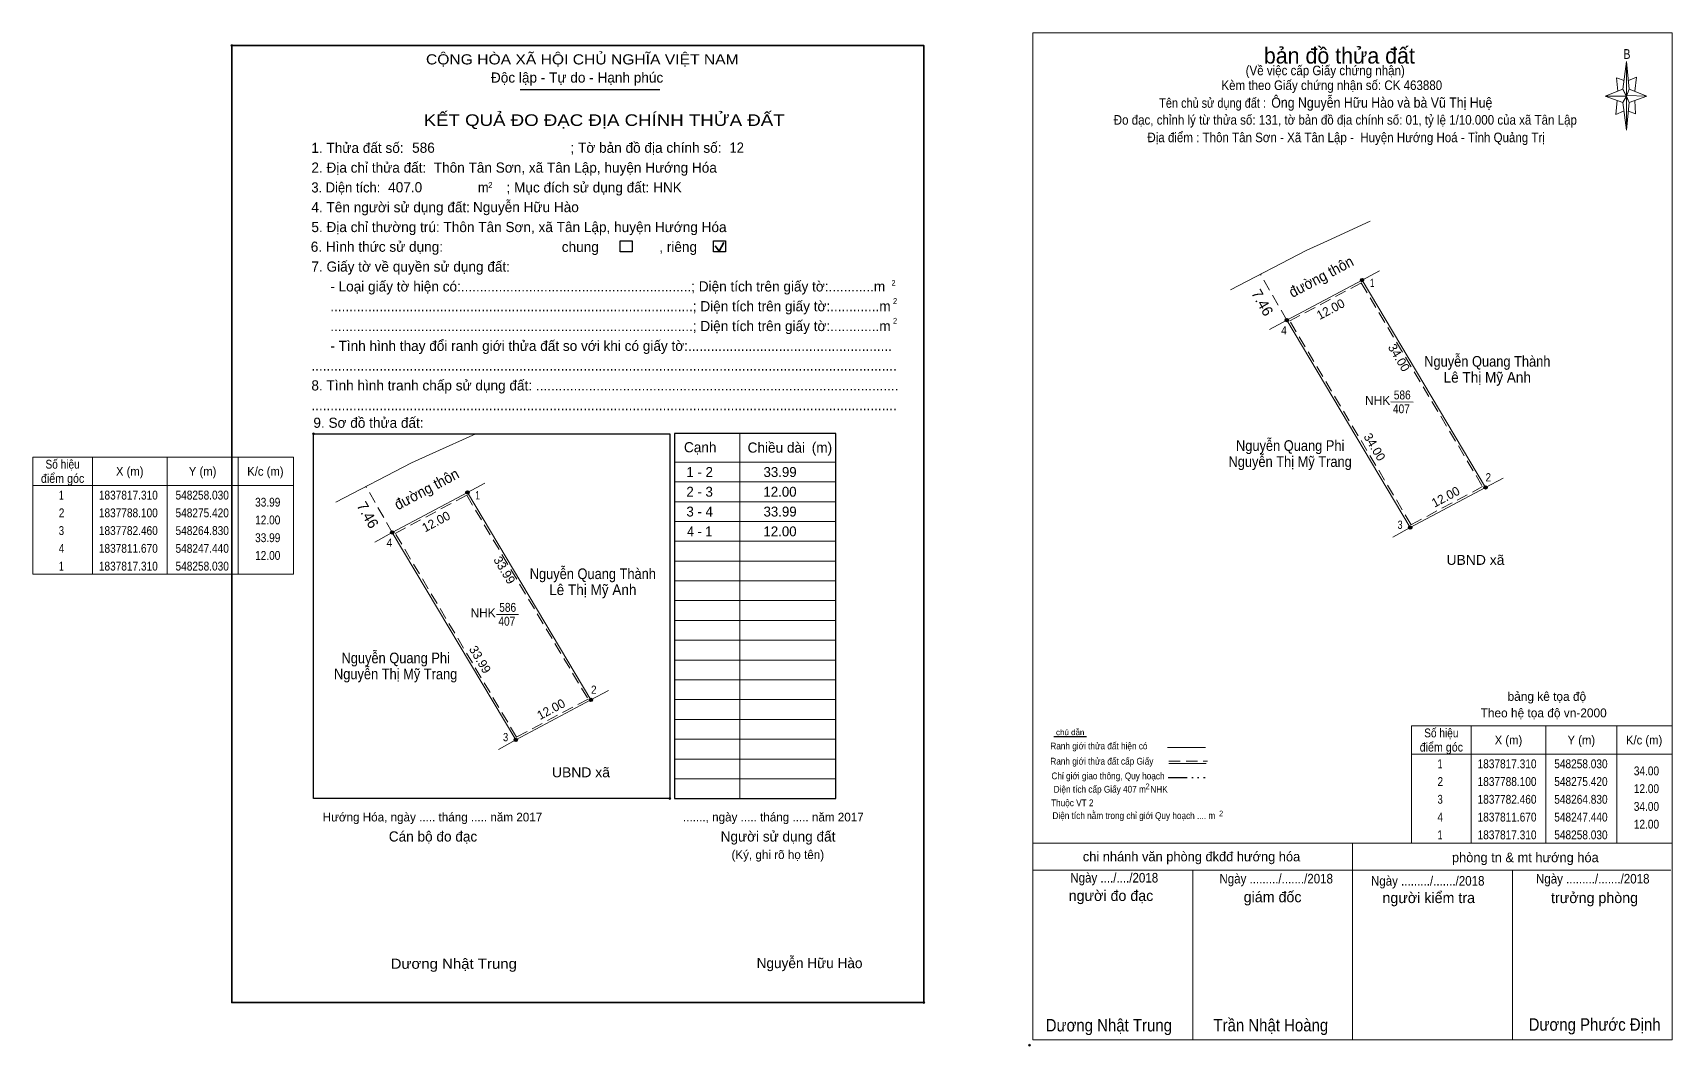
# Model space of a CAD drawing. Header units: metres. Extents: x 548197 to 548848, y 1837727 to 1837882.
# Drawn here: x 548196.8 to 548427.6, y 1837739.3 to 1837882 of the extents above; entities that cross this region are included whole.
import ezdxf
from ezdxf.enums import TextEntityAlignment as Align

# ---------------------------------------------------------------- set-up
doc = ezdxf.new("R2010")
doc.units = ezdxf.units.M
doc.header["$LTSCALE"] = 0.54
doc.header["$PDMODE"] = 32
doc.header["$PDSIZE"] = 0.27
doc.linetypes.add('DASH_DOUBLE_DOT', pattern=[9.2, 5, -1.2, 0.3, -1.2, 0.3, -1.2])
doc.linetypes.add('MEDIUM_DASHED', pattern=[4.5, 3, -1.5])
for name, color, linetype, lineweight in [('1', 7, 'Continuous', 13), ('10', 7, 'Continuous', 13), ('11', 7, 'Continuous', 25), ('2', 7, 'Continuous', 35), ('27', 7, 'Continuous', 13), ('4', 7, 'Continuous', 13), ('50', 7, 'Continuous', 25), ('63', 7, 'Continuous', 13), ('8', 7, 'Continuous', 13)]:
    doc.layers.add(name, color=color, linetype=linetype, lineweight=lineweight)
for name, color, linetype in [('36', 7, 'Continuous'), ('48', 7, 'Continuous'), ('52', 7, 'Continuous'), ('6', 7, 'Continuous'), ('9', 7, 'Continuous')]:
    doc.layers.add(name, color=color, linetype=linetype)

msp = doc.modelspace()

# ---------------------------------------------------------------- hatches: boundary and pattern name
at = {"layer": '11'}
for points in [[(548258.2623, 1837817.31, 1), (548257.7977, 1837817.31, 1)], [(548247.6723, 1837811.67, 1), (548247.2077, 1837811.67, 1)], [(548275.6523, 1837788.1, 1), (548275.1877, 1837788.1, 1)], [(548265.0623, 1837782.46, 1), (548264.5977, 1837782.46, 1)], [(548265.0623, 1837782.46, 1), (548264.5977, 1837782.46, 1)]]:
    msp.add_hatch(color=256, dxfattribs=at).paths.add_polyline_path(points)
at = {"layer": '8'}
for points in [[(548384.1923, 1837847.22, 1), (548383.7277, 1837847.22, 1)], [(548373.6023, 1837841.58, 1), (548373.1377, 1837841.58, 1)], [(548401.5823, 1837818.01, 1), (548401.1177, 1837818.01, 1)], [(548390.9923, 1837812.37, 1), (548390.5277, 1837812.37, 1)], [(548390.9923, 1837812.37, 1), (548390.5277, 1837812.37, 1)]]:
    msp.add_hatch(color=256, dxfattribs=at).paths.add_polyline_path(points)

# ---------------------------------------------------------------- linework, layer by layer
at = {"layer": '1', "lineweight": 25}
for p, q in [((548265.43, 1837874.05), (548285.13, 1837874.05)), ((548309.87, 1837825.6), (548287.17, 1837825.6)), ((548287.17, 1837825.6), (548287.17, 1837822.84)), ((548309.87, 1837774.19), (548309.87, 1837825.6)), ((548236.34, 1837780.19), (548236.34, 1837822.84)), ((548287.17, 1837822.84), (548287.17, 1837780.19)), ((548287.17, 1837780.19), (548287.17, 1837774.19))]:
    msp.add_line(p, q, dxfattribs=at)
at = {"layer": '1', "lineweight": 35}
for p, q in [((548293.47, 1837851.3), (548294.14, 1837852.51)), ((548292.91, 1837852.02), (548293.47, 1837851.3))]:
    msp.add_line(p, q, dxfattribs=at)
at = {"layer": '1'}
for p, q in [((548296.39, 1837825.6), (548296.39, 1837774.19)), ((548287.17, 1837821.58), (548295.65, 1837821.58)), ((548295.65, 1837821.58), (548302.77, 1837821.58)), ((548302.77, 1837821.58), (548309.87, 1837821.58)), ((548287.17, 1837818.8), (548295.65, 1837818.8)), ((548295.65, 1837818.8), (548302.77, 1837818.8)), ((548302.77, 1837818.8), (548309.87, 1837818.8)), ((548287.17, 1837816.01), (548295.65, 1837816.01)), ((548295.65, 1837816.01), (548302.77, 1837816.01)), ((548302.77, 1837816.01), (548309.87, 1837816.01)), ((548287.17, 1837813.22), (548295.65, 1837813.22)), ((548295.65, 1837813.22), (548302.77, 1837813.22)), ((548302.77, 1837813.22), (548309.87, 1837813.22)), ((548287.17, 1837810.43), (548295.65, 1837810.43)), ((548295.65, 1837810.43), (548302.77, 1837810.43)), ((548302.77, 1837810.43), (548309.87, 1837810.43)), ((548287.17, 1837807.64), (548295.65, 1837807.64)), ((548295.65, 1837807.64), (548302.77, 1837807.64)), ((548302.77, 1837807.64), (548309.87, 1837807.64)), ((548287.17, 1837804.86), (548295.65, 1837804.86)), ((548295.65, 1837804.86), (548302.77, 1837804.86)), ((548302.77, 1837804.86), (548309.87, 1837804.86)), ((548287.17, 1837802.07), (548295.65, 1837802.07)), ((548295.65, 1837802.07), (548302.77, 1837802.07)), ((548302.77, 1837802.07), (548309.87, 1837802.07)), ((548287.17, 1837799.28), (548295.65, 1837799.28)), ((548295.65, 1837799.28), (548302.77, 1837799.28)), ((548302.77, 1837799.28), (548309.87, 1837799.28)), ((548287.17, 1837796.49), (548295.65, 1837796.49)), ((548295.65, 1837796.49), (548302.77, 1837796.49)), ((548302.77, 1837796.49), (548309.87, 1837796.49)), ((548287.17, 1837793.7), (548295.65, 1837793.7)), ((548295.65, 1837793.7), (548302.77, 1837793.7)), ((548302.77, 1837793.7), (548309.87, 1837793.7)), ((548287.17, 1837790.92), (548295.65, 1837790.92)), ((548295.65, 1837790.92), (548302.77, 1837790.92)), ((548302.77, 1837790.92), (548309.87, 1837790.92)), ((548287.17, 1837788.13), (548295.65, 1837788.13)), ((548295.65, 1837788.13), (548302.77, 1837788.13)), ((548302.77, 1837788.13), (548309.87, 1837788.13)), ((548287.17, 1837785.34), (548295.65, 1837785.34)), ((548295.65, 1837785.34), (548302.77, 1837785.34)), ((548302.77, 1837785.34), (548309.87, 1837785.34)), ((548287.17, 1837782.55), (548295.65, 1837782.55)), ((548295.65, 1837782.55), (548302.77, 1837782.55)), ((548302.77, 1837782.55), (548309.87, 1837782.55)), ((548287.17, 1837779.76), (548302.77, 1837779.76)), ((548302.77, 1837779.76), (548309.87, 1837779.76)), ((548287.17, 1837776.98), (548302.77, 1837776.98)), ((548302.77, 1837776.98), (548309.87, 1837776.98))]:
    msp.add_line(p, q, dxfattribs=at)
at = {"layer": '1', "lineweight": 25}
for points in [[(548236.34, 1837822.84), (548236.34, 1837825.58), (548286.52, 1837825.58), (548286.52, 1837822.84), (548286.52, 1837780.19)], [(548286.52, 1837780.19), (548286.52, 1837774.19), (548236.34, 1837774.19), (548236.34, 1837780.19)], [(548287.17, 1837774.19), (548309.87, 1837774.19), (548309.87, 1837774.69)]]:
    msp.add_lwpolyline(points, dxfattribs=at)
at = {"layer": '1'}
msp.add_lwpolyline([(548258.03, 1837817.31), (548275.42, 1837788.1), (548264.83, 1837782.46), (548247.44, 1837811.67)], close=True, dxfattribs=at)
for p in [(548224.86, 1837880.23), (548236.34, 1837825.58), (548286.52, 1837774.19), (548322.29, 1837745.47)]:
    msp.add_point(p, dxfattribs=at)
at = {"layer": '10'}
msp.add_line((548250.16, 1837821.48), (548239.51, 1837815.95), dxfattribs=at)
at = {"layer": '10', "linetype": 'MEDIUM_DASHED'}
msp.add_line((548247.44, 1837811.67), (548243.74, 1837818.15), dxfattribs=at)
at = {"layer": '10'}
msp.add_lwpolyline([(548259.2, 1837825.58), (548253.16, 1837822.84), (548250.16, 1837821.48)], dxfattribs=at)
msp.add_lwpolyline([(548264.83, 1837782.46), (548247.44, 1837811.67), (548258.03, 1837817.31), (548275.42, 1837788.1)], close=True, dxfattribs=at)
at = {"layer": '10', "linetype": 'MEDIUM_DASHED'}
msp.add_lwpolyline([(548264.94, 1837782.86), (548247.86, 1837811.55), (548257.92, 1837816.91), (548275, 1837788.22)], close=True, dxfattribs=at)
at = {"layer": '11'}
for centre in [(548258.03, 1837817.31), (548247.44, 1837811.67), (548275.42, 1837788.1), (548264.83, 1837782.46), (548264.83, 1837782.46)]:
    msp.add_circle(centre, 0.2323, dxfattribs=at)
at = {"layer": '2'}
msp.add_lwpolyline([(548224.86, 1837880.23), (548322.29, 1837880.23), (548322.29, 1837745.47), (548224.86, 1837745.47)], close=True, dxfattribs=at)
at = {"layer": '27'}
for p, q in [((548258.03, 1837817.31), (548260.49, 1837818.62)), ((548247.44, 1837811.67), (548245, 1837810.33)), ((548275.42, 1837788.1), (548277.88, 1837789.41)), ((548264.83, 1837782.46), (548262.39, 1837781.12))]:
    msp.add_line(p, q, dxfattribs=at)
at = {"layer": '4'}
for p, q in [((548420.68, 1837874.11), (548421.18, 1837878.01)), ((548420.68, 1837872.21), (548418.18, 1837873.11)), ((548421.58, 1837874.11), (548424.08, 1837873.11)), ((548421.58, 1837872.21), (548421.18, 1837868.31)), ((548422.48, 1837870.61), (548421.48, 1837871.01)), ((548422.38, 1837872.51), (548422.48, 1837870.61)), ((548356.56, 1837781.4), (548361.94, 1837781.4)), ((548356.76, 1837779.16), (548362.03, 1837779.16)), ((548337.63, 1837767.94), (548427.63, 1837767.94)), ((548337.63, 1837767.94), (548427.63, 1837767.94)), ((548337.63, 1837767.94), (548427.63, 1837767.94)), ((548382.63, 1837740.24), (548382.63, 1837767.94)), ((548337.63, 1837764.14), (548427.43, 1837764.14)), ((548360.13, 1837740.24), (548360.13, 1837764.14)), ((548405.13, 1837740.24), (548405.13, 1837764.14)), ((548427.63, 1837740.24), (548337.63, 1837740.24))]:
    msp.add_line(p, q, dxfattribs=at)
at = {"layer": '4', "lineweight": 25}
msp.add_line((548345.18, 1837782.89), (548340.56, 1837782.89), dxfattribs=at)
at = {"layer": '4', "linetype": 'MEDIUM_DASHED'}
msp.add_line((548356.76, 1837779.48), (548362.2, 1837779.48), dxfattribs=at)
at = {"layer": '4', "linetype": 'DASH_DOUBLE_DOT', "lineweight": 25}
msp.add_line((548356.66, 1837777.19), (548361.9, 1837777.19), dxfattribs=at)
at = {"layer": '4'}
for points in [[(548337.63, 1837882.04), (548427.63, 1837882.04), (548427.63, 1837740.24), (548337.63, 1837740.24)], [(548421.18, 1837878.01), (548421.58, 1837874.11), (548421.18, 1837873.11)], [(548421.18, 1837873.11), (548418.18, 1837873.11), (548420.68, 1837874.11), (548421.58, 1837872.21), (548424.08, 1837873.11), (548421.18, 1837873.21)], [(548421.18, 1837873.11), (548421.18, 1837868.31), (548420.68, 1837872.21)]]:
    msp.add_lwpolyline(points, close=True, dxfattribs=at)
for points in [[(548420.88, 1837875.31), (548419.78, 1837875.71), (548419.98, 1837873.81)], [(548421.48, 1837875.31), (548422.58, 1837875.81), (548422.38, 1837873.81)], [(548421.18, 1837873.11), (548420.68, 1837874.11), (548418.18, 1837873.11)], [(548421.18, 1837873.11), (548421.58, 1837872.21), (548424.08, 1837873.11)], [(548419.88, 1837872.51), (548419.68, 1837870.51), (548420.78, 1837871.01)]]:
    msp.add_lwpolyline(points, dxfattribs=at)
msp.add_point((548337.16, 1837739.46), dxfattribs=at)
at = {"layer": '50'}
for points in [[(548279.53, 1837852.74), (548281.2, 1837852.74), (548281.2, 1837851.18), (548279.53, 1837851.18)], [(548292.69, 1837852.74), (548294.37, 1837852.74), (548294.37, 1837851.18), (548292.69, 1837851.18)]]:
    msp.add_lwpolyline(points, close=True, dxfattribs=at)
at = {"layer": '63'}
for p, q in [((548205.24, 1837822.28), (548205.24, 1837805.78)), ((548215.74, 1837822.28), (548215.74, 1837805.78)), ((548225.74, 1837822.28), (548225.74, 1837805.78)), ((548196.84, 1837818.28), (548233.54, 1837818.28)), ((548262.11, 1837800.14), (548265.23, 1837800.1)), ((548399.33, 1837784.44), (548399.33, 1837767.94)), ((548409.83, 1837784.44), (548409.83, 1837767.94)), ((548419.83, 1837784.44), (548419.83, 1837767.94)), ((548390.93, 1837780.44), (548427.63, 1837780.44))]:
    msp.add_line(p, q, dxfattribs=at)
for points in [[(548196.84, 1837822.28), (548233.54, 1837822.28), (548233.54, 1837805.78), (548196.84, 1837805.78)], [(548390.93, 1837784.44), (548427.63, 1837784.44), (548427.63, 1837767.94), (548390.93, 1837767.94)]]:
    msp.add_lwpolyline(points, close=True, dxfattribs=at)
at = {"layer": '8'}
for p, q in [((548376.09, 1837851.39), (548365.44, 1837845.86)), ((548383.96, 1837847.22), (548386.42, 1837848.53)), ((548373.37, 1837841.58), (548370.93, 1837840.24)), ((548388.04, 1837830.05), (548391.16, 1837830.01)), ((548401.35, 1837818.01), (548403.81, 1837819.32)), ((548390.76, 1837812.37), (548388.32, 1837811.03))]:
    msp.add_line(p, q, dxfattribs=at)
at = {"layer": '8', "linetype": 'MEDIUM_DASHED'}
msp.add_line((548373.37, 1837841.58), (548369.67, 1837848.06), dxfattribs=at)
at = {"layer": '8'}
msp.add_lwpolyline([(548385.13, 1837855.49), (548379.09, 1837852.75), (548376.09, 1837851.39)], dxfattribs=at)
for points in [[(548390.76, 1837812.37), (548373.37, 1837841.58), (548383.96, 1837847.22), (548401.35, 1837818.01)], [(548383.96, 1837847.22), (548401.35, 1837818.01), (548390.76, 1837812.37), (548373.37, 1837841.58)]]:
    msp.add_lwpolyline(points, close=True, dxfattribs=at)
at = {"layer": '8', "linetype": 'MEDIUM_DASHED'}
msp.add_lwpolyline([(548390.87, 1837812.77), (548373.79, 1837841.46), (548383.85, 1837846.82), (548400.93, 1837818.13)], close=True, dxfattribs=at)
at = {"layer": '8', "lineweight": 25}
for centre in [(548383.96, 1837847.22), (548373.37, 1837841.58), (548401.35, 1837818.01), (548390.76, 1837812.37), (548390.76, 1837812.37)]:
    msp.add_circle(centre, 0.2323, dxfattribs=at)

# ---------------------------------------------------------------- texts
at = {"layer": '1'}
for s, height, width, p in [('CỘNG HÒA XÃ HỘI CHỦ NGHĨA VIỆT NAM', 1.431, 1.15, (548252.19, 1837877.58)), ('3. Diện tích:', 1.431, 0.95, (548236.06, 1837859.55)), ('m', 1.431, 0.95, (548259.5, 1837859.55)), ('2', 0.8177, 0.95, (548260.97, 1837860.2)), ('2', 0.8177, 0.95, (548317.72, 1837846.41)), ('2', 0.8177, 0.95, (548317.94, 1837843.86)), ('2', 0.8177, 0.95, (548317.94, 1837841.07)), ('Dương Nhật Trung', 1.431, 1.1, (548247.22, 1837750.23))]:
    msp.add_text(s, height=height, dxfattribs=dict(at, width=width)).set_placement(p)
for s, height, p in [('Độc lập - Tự do - Hạnh phúc', 1.431, (548261.34, 1837875.02)), ('1. Thửa đất số:', 1.431, (548236.06, 1837865.12)), ('; Tờ bản đồ địa chính số:', 1.431, (548272.54, 1837865.14)), ('2. Địa chỉ thửa đất:', 1.431, (548236.06, 1837862.34)), ('; Mục đích sử dụng đất: HNK', 1.431, (548263.53, 1837859.55)), ('4. Tên người sử dụng đất:', 1.431, (548236.06, 1837856.76)), ('5. Địa chỉ thường trú: Thôn Tân Sơn, xã Tân Lập, huyện Hướng Hóa', 1.431, (548236.06, 1837853.97)), ('chung                , riêng', 1.431, (548271.31, 1837851.18)), ('7. Giấy tờ về quyền sử dụng đất:', 1.431, (548236.06, 1837848.4)), ('     - Loại giấy tờ hiện có:.............................................................; Diện tích trên giấy tờ:............m', 1.431, (548236.06, 1837845.61)), ('     ................................................................................................; Diện tích trên giấy tờ:.............m', 1.431, (548236.06, 1837842.82)), ('     ................................................................................................; Diện tích trên giấy tờ:.............m', 1.431, (548236.06, 1837840.03)), ('     - Tình hình thay đổi ranh giới thửa đất so với khi có giấy tờ:......................................................', 1.431, (548236.06, 1837837.24)), ('...........................................................................................................................................................', 1.431, (548236.06, 1837834.46)), ('8. Tình hình tranh chấp sử dụng đất: ................................................................................................', 1.431, (548236.06, 1837831.67)), ('...........................................................................................................................................................', 1.431, (548236.06, 1837828.88)), ('9. Sơ đồ thửa đất:', 1.431, (548236.34, 1837826.41)), ('Cạnh', 1.431, (548288.51, 1837822.96)), ('Chiều dài', 1.431, (548297.47, 1837822.91)), ('(m)', 1.431, (548306.5, 1837822.93)), ('Hướng Hóa, ngày ..... tháng ..... năm 2017', 1.227, (548237.65, 1837770.98)), ('......., ngày ..... tháng ..... năm 2017', 1.227, (548288.37, 1837770.98)), ('Cán bộ đo đạc', 1.431, (548246.96, 1837768.15)), ('Người sử dụng đất', 1.431, (548293.67, 1837768.15)), ('(Ký, ghi rõ họ tên)', 1.227, (548295.2, 1837765.69))]:
    msp.add_text(s, height=height, dxfattribs=at).set_placement(p)
for s, height, width, p in [('KẾT QUẢ ĐO ĐẠC ĐỊA CHÍNH THỬA ĐẤT', 1.636, 1.2, (548277.27, 1837868.92)), ('586', 1.25, 0.85, (548263.695, 1837800.5)), ('407', 1.25, 0.85, (548263.575, 1837798.55))]:
    msp.add_text(s, height=height, dxfattribs=dict(at, width=width)).set_placement(p, align=Align.CENTER)
msp.add_text('NHK', height=1.25, dxfattribs=at).set_placement((548260.235, 1837799.73), align=Align.CENTER)
at = {"layer": '10', "width": 0.95}
msp.add_text('đường thôn', height=1.5, rotation=28.039, dxfattribs=at).set_placement((548248.24, 1837814.78))
at = {"layer": '10'}
msp.add_text('7.46', height=1.5, rotation=299.719, dxfattribs=at).set_placement((548242.38, 1837815.46))
at = {"layer": '36'}
for s, height, width, p in [('Nguyễn Quang Thành', 1.5, 0.9, (548275.68, 1837805.11)), ('Lê Thị Mỹ Anh', 1.5, 0.95, (548275.675, 1837802.86)), ('Nguyễn Quang Phi', 1.5, 0.9, (548247.93, 1837793.25)), ('Nguyễn Thị Mỹ Trang', 1.5, 0.9, (548247.92, 1837791)), ('UBND xã', 1.394, 1.05, (548274.01, 1837777.2))]:
    msp.add_text(s, height=height, dxfattribs=dict(at, width=width)).set_placement(p, align=Align.CENTER)
at = {"layer": '4'}
for s, height, p in [('bản đồ thửa đất', 2.25, (548380.775, 1837877.7)), ('bảng kê tọa độ', 1.25, (548409.985, 1837787.96)), ('Theo hệ tọa độ vn-2000', 1.25, (548409.535, 1837785.64)), ('chi nhánh văn phòng đkđđ hướng hóa', 1.35, (548359.96, 1837765.36)), ('phòng tn & mt hướng hóa', 1.35, (548406.955, 1837765.24)), ('người đo đạc', 1.5, (548348.625, 1837759.78)), ('giám đốc', 1.5, (548371.375, 1837759.6)), ('người kiểm tra', 1.5, (548393.355, 1837759.48)), ('trưởng phòng', 1.5, (548416.695, 1837759.48))]:
    msp.add_text(s, height=height, dxfattribs=at).set_placement(p, align=Align.CENTER)
for s, height, width, p in [('B', 1.378, 0.8, (548421.26, 1837878.36)), ('Kèm theo Giấy chứng nhận số: CK 463880', 1.35, 0.9, (548379.705, 1837873.98)), ('(Về việc cấp Giấy chứng nhận)', 1.35, 0.9, (548378.785, 1837876.06)), ('Tên chủ sử dụng đất :', 1.35, 0.85, (548362.925, 1837871.48)), ('Đo đạc, chỉnh lý từ thửa số: 131, tờ bản đồ địa chính số: 01, tỷ lệ 1/10.000 của xã Tân Lập', 1.35, 0.9, (548381.61, 1837869.1)), ('Địa điểm : Thôn Tân Sơn - Xã Tân Lập -  Huyện Hướng Hoá - Tỉnh Quảng Trị ', 1.35, 0.9, (548381.955, 1837866.63)), ('chú dẫn', 0.7999, 1.05, (548342.88, 1837783.13)), ('Ranh giới thửa đất hiện có ', 0.96, 0.9, (548347.085, 1837781.13)), ('Ranh giới thửa đất cấp Giấy', 0.96, 0.9, (548347.34, 1837778.98)), ('Chỉ giới giao thông, Quy hoạch', 0.96, 0.9, (548348.2, 1837776.91)), ('2', 0.8, 0.8, (548353.78, 1837775.52)), ('Thuộc VT 2', 0.96, 0.9, (548343.175, 1837773.12)), ('Diện tích cấp Giấy 407 m  NHK', 0.96, 0.9, (548348.585, 1837775.03)), ('Diện tích nằm trong chỉ giới Quy hoạch .... m', 0.96, 0.9, (548351.845, 1837771.32)), ('2', 0.8, 0.8, (548364.13, 1837771.7)), ('Ngày ..../..../2018', 1.35, 0.9, (548349.08, 1837762.38)), ('Ngày ........./......./2018', 1.35, 0.9, (548371.88, 1837762.25)), ('Ngày ........./......./2018', 1.35, 0.9, (548393.21, 1837761.94)), ('Ngày ........./......./2018', 1.35, 0.9, (548416.44, 1837762.24)), ('Dương Nhật Trung', 1.75, 0.9, (548348.325, 1837741.41)), ('Trần Nhật Hoàng', 1.75, 0.9, (548371.12, 1837741.42)), ('Dương Phước Định', 1.75, 0.9, (548416.705, 1837741.51))]:
    msp.add_text(s, height=height, dxfattribs=dict(at, width=width)).set_placement(p, align=Align.CENTER)
at = {"layer": '4', "width": 0.9}
msp.add_text('Ông Nguyễn Hữu Hào và bà Vũ Thị Huệ', height=1.44, dxfattribs=at).set_placement((548371.19, 1837871.49))
at = {"layer": '48'}
msp.add_text('6. Hình thức sử dụng:', height=1.431, dxfattribs=at).set_placement((548235.97, 1837851.2))
at = {"layer": '52'}
for s, p in [('1 - 2', (548290.72, 1837819.49)), ('33.99', (548302.04, 1837819.49)), ('2 - 3', (548290.715, 1837816.71)), ('12.00', (548302.03, 1837816.71)), ('3 - 4', (548290.72, 1837813.92)), ('33.99', (548302.04, 1837813.92)), ('12.00', (548302.03, 1837811.13))]:
    msp.add_text(s, height=1.394, dxfattribs=at).set_placement(p, align=Align.CENTER)
at = {"layer": '52', "width": 0.95}
msp.add_text('4 - 1', height=1.394, dxfattribs=at).set_placement((548290.72, 1837811.13), align=Align.CENTER)
at = {"layer": '6'}
for s, p in [('586', (548250.24, 1837865.14)), ('Thôn Tân Sơn, xã Tân Lập, huyện Hướng Hóa', (548253.29, 1837862.34)), ('407.0', (548246.87, 1837859.57)), ('Nguyễn Hữu Hào', (548258.81, 1837856.78)), ('Nguyễn Hữu Hào', (548298.74, 1837750.32))]:
    msp.add_text(s, height=1.431, dxfattribs=at).set_placement(p)
at = {"layer": '6', "width": 0.95}
msp.add_text('12', height=1.431, dxfattribs=at).set_placement((548294.93, 1837865.16))
at = {"layer": '63'}
for s, width, p in [('điểm góc', 0.9, (548201.04, 1837818.66)), ('Số hiệu', 0.85, (548201.04, 1837820.66)), ('X (m)', 0.95, (548210.49, 1837819.66)), ('Y (m)', 0.95, (548220.745, 1837819.66)), ('K/c (m)', 0.95, (548229.585, 1837819.66)), (' 1', 0.75, (548200.69, 1837816.31)), ('1837817.310', 0.85, (548210.29, 1837816.31)), ('548258.030', 0.85, (548220.69, 1837816.31)), (' 2', 0.85, (548200.695, 1837813.81)), ('1837788.100', 0.85, (548210.29, 1837813.81)), ('548275.420', 0.85, (548220.69, 1837813.81)), (' 3', 0.8, (548200.685, 1837811.31)), ('1837782.460', 0.85, (548210.29, 1837811.31)), ('548264.830', 0.85, (548220.69, 1837811.31)), (' 4', 0.85, (548200.69, 1837808.81)), ('1837811.670', 0.85, (548210.29, 1837808.81)), ('548247.440', 0.85, (548220.69, 1837808.81)), (' 1', 0.75, (548200.69, 1837806.31)), ('1837817.310', 0.85, (548210.29, 1837806.31)), ('548258.030', 0.85, (548220.69, 1837806.31)), ('Số hiệu', 0.85, (548395.13, 1837782.82)), ('X (m)', 0.95, (548404.58, 1837781.82)), ('Y (m)', 0.95, (548414.835, 1837781.82)), ('K/c (m)', 0.95, (548423.675, 1837781.82)), ('điểm góc', 0.9, (548395.13, 1837780.82)), (' 1', 0.75, (548394.78, 1837778.47)), ('1837817.310', 0.85, (548404.38, 1837778.47)), ('548258.030', 0.85, (548414.78, 1837778.47)), (' 2', 0.85, (548394.785, 1837775.97)), ('1837788.100', 0.85, (548404.38, 1837775.97)), ('548275.420', 0.85, (548414.78, 1837775.97)), (' 3', 0.8, (548394.775, 1837773.47)), ('1837782.460', 0.85, (548404.38, 1837773.47)), ('548264.830', 0.85, (548414.78, 1837773.47)), (' 4', 0.85, (548394.78, 1837770.97)), ('1837811.670', 0.85, (548404.38, 1837770.97)), ('548247.440', 0.85, (548414.78, 1837770.97)), (' 1', 0.75, (548394.78, 1837768.47)), ('1837817.310', 0.85, (548404.38, 1837768.47)), ('548258.030', 0.85, (548414.78, 1837768.47))]:
    msp.add_text(s, height=1.25, dxfattribs=dict(at, width=width)).set_placement(p, align=Align.CENTER)
at = {"layer": '63', "width": 0.85}
for s, p in [('33.99', (548231.69, 1837815.31)), ('12.00', (548231.69, 1837812.81)), ('33.99', (548231.69, 1837810.31)), ('12.00', (548231.69, 1837807.81)), ('34.00', (548425.78, 1837777.47)), ('12.00', (548425.78, 1837774.97)), ('34.00', (548425.78, 1837772.47)), ('12.00', (548425.78, 1837769.97))]:
    msp.add_text(s, height=1.25, dxfattribs=at).set_placement(p, align=Align.RIGHT)
at = {"layer": '63'}
for s, rotation, p in [('12.00', 28.039, (548253.9062, 1837812.6499)), ('33.99', 300.767, (548262.7035, 1837806.0497)), ('33.99', 300.767, (548259.2735, 1837793.4697)), ('12.00', 28.039, (548270.0962, 1837786.2299))]:
    msp.add_text(s, height=1.25, rotation=rotation, dxfattribs=at).set_placement(p, align=Align.CENTER)
at = {"layer": '8', "width": 0.95}
msp.add_text('đường thôn', height=1.5, rotation=28.039, dxfattribs=at).set_placement((548374.17, 1837844.69))
at = {"layer": '8'}
msp.add_text('7.46', height=1.5, rotation=299.719, dxfattribs=at).set_placement((548368.31, 1837845.37))
for s, height, width, p in [('1', 1.162, 0.75, (548385.395, 1837846.24)), ('4', 1.162, 0.9, (548372.98, 1837839.56)), ('Nguyễn Quang Thành', 1.5, 0.9, (548401.605, 1837835.02)), ('Lê Thị Mỹ Anh', 1.5, 0.95, (548401.6, 1837832.77)), ('586', 1.25, 0.85, (548389.625, 1837830.41)), ('407', 1.25, 0.85, (548389.505, 1837828.46)), ('Nguyễn Quang Phi', 1.5, 0.9, (548373.85, 1837823.16)), ('Nguyễn Thị Mỹ Trang', 1.5, 0.9, (548373.845, 1837820.91)), ('2', 1.162, 0.9, (548401.74, 1837818.86)), ('3', 1.162, 0.8, (548389.325, 1837812.18)), ('UBND xã', 1.394, 1.05, (548399.935, 1837807.11))]:
    msp.add_text(s, height=height, dxfattribs=dict(at, width=width)).set_placement(p, align=Align.CENTER)
for s, rotation, p in [('12.00', 28.039, (548379.8362, 1837842.5599)), ('34.00', 300.767, (548388.6294, 1837835.9697)), ('34.00', 300.767, (548385.1994, 1837823.3897)), ('12.00', 28.039, (548396.0262, 1837816.1399))]:
    msp.add_text(s, height=1.25, rotation=rotation, dxfattribs=at).set_placement(p, align=Align.CENTER)
msp.add_text('NHK', height=1.25, dxfattribs=at).set_placement((548386.165, 1837829.64), align=Align.CENTER)
at = {"layer": '9'}
for s, width, p in [('1', 0.75, (548259.465, 1837816.33)), ('4', 0.95, (548247.055, 1837809.65)), ('2', 0.9, (548275.82, 1837788.95)), ('3', 0.85, (548263.4, 1837782.27))]:
    msp.add_text(s, height=1.162, dxfattribs=dict(at, width=width)).set_placement(p, align=Align.CENTER)

doc.saveas('drawing.dxf')
